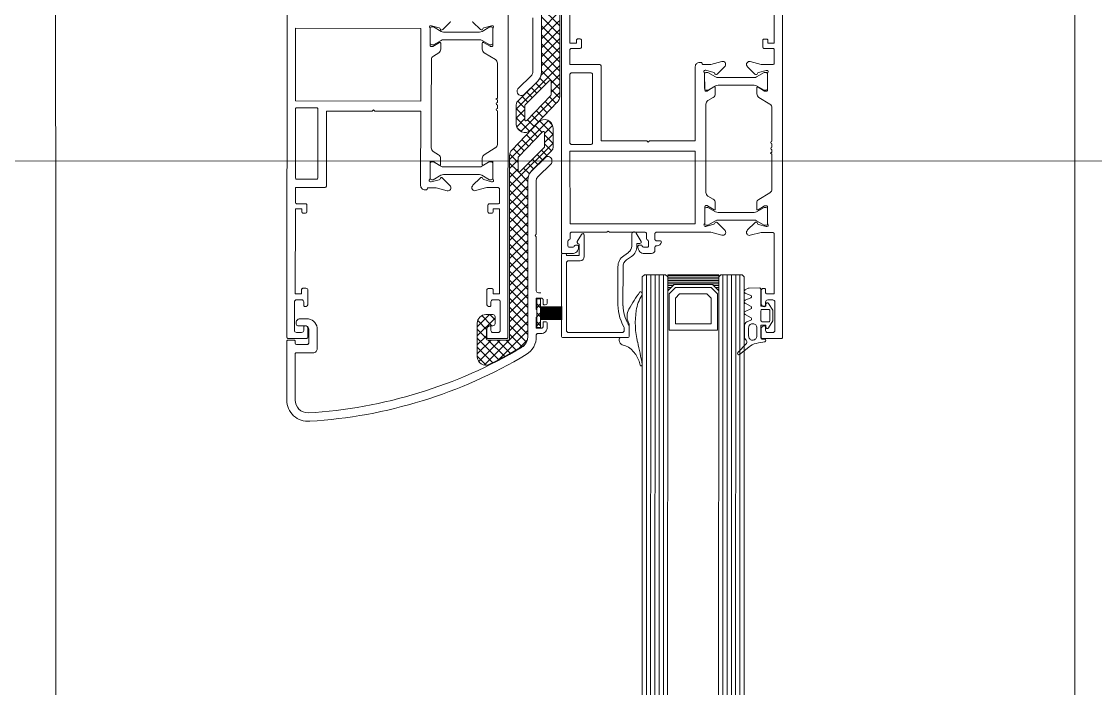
# Model space of a CAD drawing. Header units: centimetres. Extents: x 118932 to 154602, y -32682 to -23521.
# Drawn here: x 129076.65 to 129101.94, y -27868.04 to -27852.34 of the extents above; entities that cross this region are included whole.
import ezdxf

# ---------------------------------------------------------------- set-up
doc = ezdxf.new("R2010")
doc.units = ezdxf.units.CM
doc.header["$LTSCALE"] = 50
doc.header["$MEASUREMENT"] = 0
for name, color, linetype, lineweight, true_color in [('GEN_00_BL_Yazı', 7, 'Continuous', 0, 0x4f5250), ('GEN_02_TF_Pencere', 7, 'Continuous', 9, 0x6093ac), ('GEN_05_ML_Mermer', 7, 'Continuous', 9, 0x9d8692)]:
    doc.layers.add(name, color=color, linetype=linetype, lineweight=lineweight, true_color=true_color)

# ---------------------------------------------------------------- blocks, each defined once
blk = doc.blocks.new('P18__')
at = {"layer": 'GEN_00_BL_Yazı'}
blk.add_line((-2.026, 44.484), (-2.045, -13.839), dxfattribs=at)
at = {"layer": 'GEN_02_TF_Pencere', "extrusion": (0, 0, -1)}
for p, q in [((-7.669, 6.701), (-6.288, 6.7)), ((-6.258, 6.67), (-6.258, 6.53)), ((-6.217, 6.67), (-6.218, 6.23)), ((1.753, 6.693), (-6.187, 6.7)), ((-6.588, 6.5), (-7.669, 6.501)), ((-6.558, 6.081), (-6.558, 6.47)), ((-6.358, 6.47), (-6.358, 6.211)), ((-6.288, 6.5), (-6.328, 6.5)), ((-6.078, 6.35), (-6.078, 6.47)), ((-6.028, 6.52), (-5.358, 6.519)), ((-5.918, 6.27), (-5.918, 6.441)), ((-5.754, 6.38), (-5.754, 6.231)), ((-5.308, 6.469), (-5.308, 6.349)), ((-5.168, 6.349), (-5.168, 6.499)), ((-5.168, 6.499), (-3.168, 6.497)), ((-5.068, 6.349), (-5.168, 6.349)), ((-3.168, 6.347), (-3.238, 6.347)), ((-3.168, 6.497), (-3.168, 6.347)), ((-3.048, 6.257), (-3.048, 6.467)), ((-3.018, 6.497), (-2.668, 6.497)), ((-2.668, 6.497), (-2.668, 5.797)), ((-2.468, 5.996), (-2.468, 6.467)), ((-2.438, 6.497), (-0.818, 6.495)), ((-0.788, 6.465), (-0.788, 5.995)), ((-0.63, 3.545), (-0.628, 6.495)), ((-0.628, 6.495), (1.082, 6.494)), ((-0.628, 6.495), (-0.628, 6.495)), ((1.082, 6.494), (1.08, 3.543)), ((-6.328, 6.181), (-5.993, 6.181)), ((-6.188, 6.2), (-5.988, 6.2)), ((-5.948, 6.3), (-6.028, 6.3)), ((-5.358, 6.299), (-5.438, 6.299)), ((-5.398, 6.199), (-5.088, 6.199)), ((-5.038, 6.249), (-5.038, 6.319)), ((-3.268, 6.318), (-3.268, 6.258)), ((-3.238, 6.227), (-3.078, 6.227)), ((-5.965, 5.981), (-6.458, 5.981)), ((-0.818, 5.965), (-2.438, 5.966)), ((-0.797, 5.974), (-0.797, 5.974)), ((-2.638, 5.767), (-0.868, 5.765)), ((-0.868, 5.765), (-0.869, 4.685)), ((-0.869, 4.625), (-0.87, 3.545)), ((-0.869, 4.685), (-0.839, 4.655)), ((-0.839, 4.655), (-0.869, 4.625)), ((-0.87, 3.545), (-2.62, 3.547)), ((1.08, 3.543), (-0.63, 3.545)), ((-2.72, 3.447), (-2.72, 3.412)), ((-2.705, 3.393), (-2.685, 3.387)), ((-2.67, 3.368), (-2.671, 3.181)), ((-2.533, 3.296), (-2.533, 3.315)), ((-2.482, 3.112), (-2.533, 3.296)), ((-2.46, 3.326), (-2.073, 3.326)), ((-2.443, 3.326), (-2.103, 3.326)), ((-2.043, 3.296), (-2.043, 3.274)), ((-1.734, 3.296), (-0.827, 3.295)), ((-0.827, 3.295), (0.343, 3.294)), ((0.652, 3.272), (0.652, 3.294)), ((0.682, 3.324), (1.069, 3.323)), ((1.073, 3.323), (0.733, 3.323)), ((1.142, 3.293), (1.091, 3.109)), ((1.142, 3.311), (1.142, 3.293)), ((-2.671, 3.181), (-2.741, 2.92)), ((-2.483, 3.25), (-2.483, 3.286)), ((-2.379, 3.07), (-2.483, 3.25)), ((-2.063, 3.25), (-2.167, 3.07)), ((-2.047, 3.259), (-2.141, 3.107)), ((-2.124, 3.076), (-1.981, 3.076)), ((-2.063, 3.286), (-2.063, 3.25)), ((-1.896, 3.124), (-1.82, 3.248)), ((0.429, 3.246), (0.504, 3.122)), ((0.59, 3.074), (0.732, 3.074)), ((0.749, 3.104), (0.656, 3.256)), ((0.693, 3.283), (0.693, 3.247)), ((0.693, 3.247), (0.797, 3.067)), ((1.009, 3.067), (1.113, 3.247)), ((1.113, 3.247), (1.113, 3.283)), ((-2.633, 2.845), (-2.615, 2.857)), ((-2.615, 2.857), (-2.444, 3.03)), ((-2.363, 2.162), (-2.363, 3.01)), ((-2.183, 3.01), (-2.183, 2.162)), ((-2.183, 3.01), (-2.183, 3.01)), ((0.813, 3.007), (0.813, 2.16)), ((0.813, 3.007), (0.813, 3.007)), ((0.993, 2.159), (0.993, 3.007)), ((1.052, 3.027), (1.223, 2.854)), ((1.223, 2.854), (1.241, 2.841)), ((-2.613, 2.315), (-2.631, 2.328)), ((-2.442, 2.142), (-2.613, 2.315)), ((1.225, 2.314), (1.054, 2.141)), ((1.243, 2.327), (1.225, 2.314)), ((-6.848, 2), (-6.636, 2.212)), ((-5.819, 1.024), (-6.844, 2.05)), ((-6.789, 1.847), (-6.424, 2.212)), ((-6.258, 1.676), (-6.76, 2.178)), ((-6.718, 1.706), (-6.212, 2.212)), ((-5.858, 2.212), (-6.648, 2.212)), ((-6.258, 1.888), (-6.582, 2.212)), ((-6.154, 1.995), (-6.37, 2.212)), ((-6.216, 1.995), (-5.999, 2.212)), ((-5.74, 1.794), (-6.158, 2.212)), ((-6.005, 1.994), (-5.797, 2.202)), ((-5.658, 1.924), (-5.946, 2.212)), ((-5.919, 1.868), (-5.682, 2.105)), ((-2.739, 2.252), (-2.669, 1.992)), ((-2.532, 1.876), (-2.481, 2.06)), ((-2.483, 1.922), (-2.379, 2.102)), ((-2.167, 2.102), (-2.063, 1.922)), ((-2.139, 2.066), (-2.046, 1.913)), ((-1.979, 2.096), (-2.122, 2.096)), ((-1.735, 1.788), (-1.894, 2.048)), ((0.506, 2.047), (0.347, 1.787)), ((0.734, 2.095), (0.591, 2.095)), ((0.658, 1.912), (0.751, 2.065)), ((0.797, 2.1), (0.693, 1.92)), ((1.113, 1.919), (1.009, 2.099)), ((1.092, 2.059), (1.143, 1.875)), ((-6.644, 1.567), (-6.258, 1.953)), ((-6.258, 1.484), (-6.258, 1.964)), ((-6.228, 1.995), (-6.028, 1.995)), ((-6.219, 1.962), (-6.219, 1.522)), ((-5.989, 1.992), (-6.189, 1.992)), ((-6.079, 1.722), (-6.079, 1.842)), ((-6.029, 1.892), (-5.949, 1.892)), ((-5.919, 1.904), (-5.919, 1.844)), ((-5.869, 1.794), (-5.708, 1.794)), ((-5.781, 1.794), (-5.658, 1.917)), ((-5.658, 1.844), (-5.658, 2.012)), ((-5.439, 1.891), (-5.359, 1.891)), ((-5.089, 1.991), (-5.399, 1.991)), ((-5.309, 1.841), (-5.309, 1.721)), ((-5.169, 1.691), (-5.169, 1.841)), ((-5.169, 1.841), (-5.069, 1.841)), ((-5.039, 1.871), (-5.039, 1.941)), ((-3.269, 1.931), (-3.269, 1.871)), ((-3.079, 1.961), (-3.239, 1.961)), ((-3.239, 1.841), (-3.169, 1.841)), ((-3.169, 1.841), (-3.169, 1.691)), ((-3.049, 1.721), (-3.049, 1.931)), ((-2.669, 1.992), (-2.669, 1.721)), ((-2.532, 1.858), (-2.532, 1.876)), ((-2.483, 1.886), (-2.483, 1.922)), ((-2.072, 1.846), (-2.459, 1.846)), ((-2.103, 1.846), (-2.443, 1.846)), ((-2.063, 1.922), (-2.063, 1.886)), ((-2.042, 1.898), (-2.042, 1.876)), ((-0.584, 1.778), (-0.606, 1.74)), ((-0.562, 1.74), (-0.584, 1.778)), ((0.653, 1.875), (0.653, 1.897)), ((1.07, 1.845), (0.683, 1.845)), ((0.693, 1.92), (0.693, 1.883)), ((0.733, 1.843), (1.073, 1.843)), ((1.113, 1.883), (1.113, 1.919)), ((1.143, 1.875), (1.143, 1.857)), ((-6.031, 1.024), (-6.723, 1.716)), ((-6.569, 1.43), (-6.258, 1.741)), ((-6.493, 1.294), (-6.258, 1.529)), ((-5.359, 1.671), (-6.029, 1.672)), ((-3.169, 1.691), (-5.169, 1.691)), ((-2.699, 1.691), (-3.019, 1.691)), ((-0.864, 1.74), (-1.65, 1.74)), ((-0.724, 1.74), (-0.804, 1.74)), ((-0.606, 1.74), (-0.664, 1.74)), ((0.262, 1.74), (-0.562, 1.74)), ((-6.415, 1.16), (-6.121, 1.454)), ((-6.307, 1.056), (-5.909, 1.454)), ((-1.92, 1.453), (-6.228, 1.454)), ((-6.189, 1.492), (3.751, 1.488)), ((-6.189, 1.492), (-6.189, 1.492)), ((-6.127, 1.024), (-5.697, 1.454)), ((-5.607, 1.024), (-6.037, 1.454)), ((-5.915, 1.024), (-5.485, 1.454)), ((-5.395, 1.024), (-5.825, 1.454)), ((-5.703, 1.024), (-5.273, 1.454)), ((-5.183, 1.024), (-5.612, 1.454)), ((-5.491, 1.024), (-5.061, 1.454)), ((-4.971, 1.024), (-5.4, 1.454)), ((-5.278, 1.024), (-4.848, 1.454)), ((-4.758, 1.024), (-5.188, 1.454)), ((-5.066, 1.024), (-4.636, 1.453)), ((-4.546, 1.023), (-4.976, 1.454)), ((-4.854, 1.024), (-4.424, 1.453)), ((-4.334, 1.023), (-4.764, 1.453)), ((-4.642, 1.023), (-4.212, 1.453)), ((-4.122, 1.023), (-4.552, 1.453)), ((-4.43, 1.023), (-4.007, 1.446)), ((-3.91, 1.023), (-4.34, 1.453)), ((-4.218, 1.023), (-3.814, 1.427)), ((-3.698, 1.023), (-4.128, 1.453)), ((-4.007, 1.446), (-4, 1.453)), ((-4.006, 1.023), (-3.622, 1.407)), ((-3.897, 1.435), (-3.915, 1.453)), ((-3.486, 1.023), (-3.897, 1.435)), ((-3.814, 1.427), (-3.788, 1.453)), ((-3.794, 1.023), (-3.429, 1.387)), ((-3.661, 1.411), (-3.703, 1.453)), ((-3.273, 1.023), (-3.661, 1.411)), ((-3.622, 1.407), (-3.576, 1.453)), ((-3.581, 1.023), (-3.237, 1.368)), ((-3.425, 1.387), (-3.491, 1.453)), ((-3.429, 1.387), (-3.363, 1.453)), ((-3.061, 1.023), (-3.425, 1.387)), ((-3.369, 1.023), (-3.044, 1.348)), ((-3.189, 1.363), (-3.279, 1.453)), ((-3.237, 1.368), (-3.151, 1.453)), ((-2.849, 1.023), (-3.189, 1.363)), ((-3.157, 1.023), (-2.852, 1.328)), ((-2.953, 1.339), (-3.067, 1.453)), ((-3.044, 1.348), (-2.939, 1.453)), ((-2.637, 1.023), (-2.953, 1.339)), ((-2.945, 1.023), (-2.659, 1.308)), ((-2.716, 1.314), (-2.855, 1.453)), ((-2.852, 1.328), (-2.727, 1.453)), ((-2.733, 1.023), (-2.467, 1.289)), ((-2.416, 1.013), (-2.716, 1.314)), ((-2.659, 1.308), (-2.515, 1.453)), ((-2.48, 1.29), (-2.643, 1.453)), ((-2.521, 1.023), (-2.274, 1.269)), ((-1.62, 0.43), (-2.48, 1.29)), ((-2.467, 1.289), (-2.303, 1.453)), ((-2.244, 1.266), (-2.431, 1.453)), ((-2.274, 1.269), (-2.091, 1.453)), ((-2.231, 1.253), (-2.244, 1.266)), ((-2.018, 1.253), (-2.218, 1.453)), ((-2.079, 1.253), (-1.882, 1.449)), ((-1.09, 0.536), (-2.006, 1.453)), ((-1.92, 1.453), (-1.92, 1.453)), ((-1.907, 1.212), (-1.751, 1.368)), ((-1.129, 0.774), (-1.778, 1.394)), ((-1.251, 1.279), (-1.356, 1.174)), ((-1.022, 1.295), (-1.336, 0.981)), ((-1.234, 1.285), (-1.043, 1.095)), ((-0.713, 1.295), (-1.172, 1.295)), ((-1.031, 1.295), (-0.831, 1.095)), ((-0.81, 1.295), (-1.01, 1.095)), ((-0.819, 1.295), (0.041, 0.435)), ((-0.173, 0.796), (-0.643, 1.266)), ((-0.417, 1.271), (-0.375, 1.271)), ((-6.598, 1.059), (-6.598, 1.059)), ((-6.253, 1.034), (-6.465, 1.245)), ((-6.188, 1.024), (-2.492, 1.023)), ((-6.188, 1.024), (-2.492, 1.023)), ((-2.345, 0.987), (-2.208, 1.123)), ((-1.723, 0.638), (-2.286, 1.201)), ((-2.265, 1.253), (-1.962, 1.253)), ((-2.265, 1.253), (-2.265, 1.253)), ((-2.228, 0.891), (-2.102, 1.017)), ((-1.941, 1.244), (-1.352, 0.681)), ((-1.799, 1.108), (-1.642, 1.264)), ((-1.69, 1.004), (-1.534, 1.161)), ((-1.582, 0.901), (-1.425, 1.057)), ((-1.349, 1.189), (-0.433, 0.272)), ((-1.074, 1.031), (-1.231, 0.875)), ((-0.498, 0.48), (-1.087, 1.043)), ((-1.066, 1.095), (-0.737, 1.095)), ((-0.635, 1.258), (-0.798, 1.095)), ((-0.716, 1.086), (-0.153, 0.523)), ((-0.529, 1.152), (-0.655, 1.026)), ((-0.423, 1.046), (-0.549, 0.92)), ((-0.159, 0.79), (-0.481, 1.115)), ((-0.34, 1.256), (-0.018, 0.931)), ((-6.134, 0.824), (-6.168, 0.824)), ((-6.104, 0.714), (-6.104, 0.794)), ((-5.721, 0.824), (-5.974, 0.824)), ((-5.974, 0.824), (-5.974, 0.694)), ((-5.544, 0.814), (-5.704, 0.814)), ((-5.274, 0.824), (-5.527, 0.824)), ((-5.274, 0.694), (-5.274, 0.824)), ((-5.144, 0.774), (-5.144, 0.714)), ((-3.823, 0.823), (-5.094, 0.824)), ((-3.793, 0.853), (-3.823, 0.823)), ((-3.763, 0.823), (-3.793, 0.853)), ((-2.492, 0.823), (-3.763, 0.823)), ((-2.1, 0.469), (-2.422, 0.793)), ((-2.28, 0.935), (-1.958, 0.61)), ((-2.266, 0.929), (-1.796, 0.459)), ((-2.122, 0.785), (-1.996, 0.911)), ((-2.016, 0.679), (-1.89, 0.805)), ((-1.473, 0.797), (-1.317, 0.953)), ((-1.365, 0.693), (-1.208, 0.85)), ((-1.31, 0.951), (-0.661, 0.331)), ((-0.966, 0.928), (-1.122, 0.771)), ((-0.857, 0.824), (-1.014, 0.668)), ((-0.317, 0.94), (-0.443, 0.814)), ((-0.211, 0.834), (-0.337, 0.707)), ((0.053, 0.902), (1.324, 0.902)), ((-5.874, 0.564), (-5.954, 0.564)), ((-5.944, 0.664), (-5.844, 0.664)), ((-5.824, 0.644), (-5.824, 0.614)), ((-5.424, 0.614), (-5.424, 0.644)), ((-5.404, 0.664), (-5.304, 0.664)), ((-5.294, 0.564), (-5.374, 0.564)), ((-1.91, 0.573), (-1.784, 0.699)), ((-1.804, 0.467), (-1.641, 0.63)), ((-1.373, 0.63), (-1.702, 0.63)), ((-1.629, 0.43), (-1.429, 0.63)), ((-1.408, 0.43), (-1.608, 0.63)), ((-1.417, 0.43), (-1.103, 0.743)), ((-1.206, 0.439), (-1.396, 0.63)), ((-1.188, 0.446), (-1.084, 0.55)), ((-0.749, 0.72), (-0.905, 0.564)), ((-0.64, 0.617), (-0.797, 0.46)), ((-0.532, 0.513), (-0.688, 0.357)), ((-0.094, 0.738), (-0.231, 0.601)), ((0.082, 0.702), (-0.165, 0.456)), ((-0.024, 0.711), (0.277, 0.41)), ((0.294, 0.702), (0.028, 0.436)), ((3.749, 0.701), (0.053, 0.702)), ((3.749, 0.701), (0.053, 0.702)), ((0.198, 0.702), (0.513, 0.386)), ((0.506, 0.702), (0.22, 0.416)), ((0.41, 0.702), (0.75, 0.362)), ((0.718, 0.702), (0.413, 0.397)), ((0.93, 0.702), (0.605, 0.377)), ((0.622, 0.702), (0.986, 0.338)), ((1.142, 0.702), (0.798, 0.357)), ((0.834, 0.702), (1.222, 0.314)), ((1.354, 0.702), (0.99, 0.337)), ((1.046, 0.702), (1.458, 0.29)), ((1.567, 0.701), (1.183, 0.318)), ((-2.022, 0.454), (-2.064, 0.454)), ((-1.726, 0.43), (-1.267, 0.43)), ((-0.361, 0.472), (-0.557, 0.276)), ((-0.52, 0.272), (3.789, 0.271)), ((-0.52, 0.272), (-0.52, 0.272)), ((-0.174, 0.472), (-0.477, 0.472)), ((-0.421, 0.472), (-0.221, 0.272)), ((-0.165, 0.456), (-0.349, 0.272)), ((-0.209, 0.472), (-0.195, 0.459)), ((-0.195, 0.459), (-0.009, 0.272)), ((-0.174, 0.472), (-0.174, 0.472)), ((0.028, 0.436), (-0.136, 0.272)), ((0.041, 0.435), (0.203, 0.272)), ((0.22, 0.416), (0.076, 0.272)), ((0.277, 0.41), (0.416, 0.272)), ((0.413, 0.397), (0.288, 0.272)), ((0.605, 0.377), (0.5, 0.272)), ((0.513, 0.386), (0.628, 0.272)), ((0.798, 0.357), (0.712, 0.272)), ((0.75, 0.362), (0.84, 0.272)), ((0.99, 0.337), (0.924, 0.272)), ((0.986, 0.338), (1.052, 0.272)), ((1.183, 0.318), (1.136, 0.272)), ((1.222, 0.314), (1.264, 0.272)), ((-6.268, -1.131), (-6.23, -1.131)), ((-6.23, -1.131), (-6.23, -1.131)), ((-6.2, -1.156), (-6.2, -1.341)), ((-6.17, -1.366), (-5.909, -1.366)), ((-5.86, -1.355), (-5.841, -1.346)), ((-5.172, -1.672), (-5.185, -1.67)), ((-6.598, -3.964), (-6.42, -4.18)), ((-6.335, -4.124), (-6.546, -3.925)), ((-6.256, -4.283), (-6.257, -4.264)), ((-5.922, -4.078), (-6.176, -4.078)), ((-6.157, -4.176), (-5.971, -4.176)), ((-5.871, -4.264), (-5.871, -4.283)), ((-5.871, -4.264), (-5.871, -4.264)), ((-5.789, -4.229), (-5.828, -4.136)), ((-5.828, -4.136), (-5.828, -4.136)), ((-5.656, -4.092), (-5.735, -4.232)), ((-5.525, -4.229), (-5.581, -4.095)), ((-5.392, -4.092), (-5.47, -4.232)), ((-5.261, -4.228), (-5.316, -4.095)), ((-5.15, -4.095), (-5.205, -4.228)), ((-5.042, -4.149), (-5.074, -4.092)), ((-5.031, -4.439), (-5.032, -4.188)), ((-6.236, -4.554), (-6.236, -4.493)), ((-6.206, -4.467), (-5.906, -4.467)), ((-5.971, -4.371), (-6.156, -4.371)), ((-5.906, -4.467), (-5.906, -4.581)), ((-5.826, -4.652), (-5.826, -4.493)), ((-5.817, -4.474), (-5.817, -4.474)), ((-5.796, -4.466), (-5.566, -4.466)), ((-5.536, -4.493), (-5.536, -4.651)), ((-5.456, -4.581), (-5.456, -4.466)), ((-5.456, -4.466), (-5.061, -4.466)), ((-5.969, -4.645), (-5.806, -4.749)), ((-5.906, -4.581), (-5.946, -4.581)), ((-5.806, -4.749), (-5.556, -4.748)), ((-5.566, -4.678), (-5.796, -4.678)), ((-5.556, -4.748), (-5.393, -4.645)), ((-5.416, -4.581), (-5.456, -4.581))]:
    blk.add_line(p, q, dxfattribs=at)
at = {"layer": 'GEN_02_TF_Pencere'}
for p, q in [((-5.284, 0.814), (-5.964, 0.814)), ((-5.964, 0.814), (-5.964, 0.724)), ((-5.921, 0.724), (-5.83, 0.814)), ((-5.92, 0.814), (-5.831, 0.724)), ((-5.708, 0.814), (-5.618, 0.724)), ((-5.708, 0.724), (-5.618, 0.814)), ((-5.496, 0.814), (-5.406, 0.724)), ((-5.496, 0.724), (-5.406, 0.814)), ((-5.285, 0.814), (-5.283, 0.813)), ((-5.284, 0.724), (-5.284, 0.814)), ((-5.964, 0.724), (-5.284, 0.724)), ((-5.964, 0.724), (-5.964, 0.724)), ((-5.774, 0.724), (-5.774, 0.214)), ((-5.754, 0.724), (-5.754, 0.214)), ((-5.734, 0.724), (-5.734, 0.214)), ((-5.714, 0.724), (-5.714, 0.214)), ((-5.694, 0.724), (-5.694, 0.214)), ((-5.674, 0.724), (-5.674, 0.214)), ((-5.654, 0.724), (-5.654, 0.214)), ((-5.634, 0.724), (-5.634, 0.214)), ((-5.614, 0.724), (-5.614, 0.214)), ((-5.594, 0.724), (-5.594, 0.214)), ((-5.574, 0.724), (-5.574, 0.214)), ((-5.554, 0.724), (-5.554, 0.214)), ((-5.534, 0.724), (-5.534, 0.214)), ((-5.514, 0.724), (-5.514, 0.214)), ((-5.494, 0.724), (-5.494, 0.214)), ((-5.474, 0.724), (-5.474, 0.214)), ((-6.2, -1.336), (-6.2, 0.204)), ((-6.17, 0.234), (-4.25, 0.233)), ((-6.17, 0.234), (-6.17, 0.234)), ((-6.08, 0.064), (-6.08, -1.196)), ((-4.44, 0.114), (-6.03, 0.114)), ((-4.39, -0.206), (-4.39, 0.064)), ((-4.25, 0.113), (-4.27, 0.113)), ((-4.27, 0.113), (-4.27, -0.186)), ((-4.22, 0.203), (-4.22, 0.143)), ((-4.22, -0.021), (-4.22, 0.199)), ((-4.19, 0.229), (3.75, 0.231)), ((-4.19, 0.229), (-4.19, 0.229)), ((-4.07, 0.049), (-4.07, -0.041)), ((-3.93, 0.079), (-4.04, 0.079)), ((-3.75, 0.029), (-3.871, 0.029)), ((-1.81, 0.03), (-3.52, 0.029)), ((-3.52, 0.029), (-3.519, -2.921)), ((-1.809, -2.921), (-1.81, 0.03)), ((-1.81, 0.03), (-1.81, 0.03)), ((0, 0.03), (-1.62, 0.03)), ((0.03, -0.47), (0.03, 0)), ((0.58, 0.03), (0.23, 0.03)), ((0.23, 0.03), (0.23, -0.67)), ((0.61, -0.21), (0.61, 0)), ((2.73, 0.031), (0.73, 0.03)), ((0.73, 0.03), (0.73, -0.12)), ((-4.27, -0.186), (-4, -0.187)), ((-4.05, -0.171), (-4.07, -0.171)), ((-4.02, -0.1), (-4.02, -0.141)), ((-4, -0.187), (-3.98, -0.152)), ((-3.939, -0.141), (-3.768, -0.239)), ((-3.72, -0.841), (-3.72, -0.001)), ((-1.65, 0), (-1.65, -0.471)), ((0.8, -0.24), (0.64, -0.24)), ((0.73, -0.12), (0.8, -0.12)), ((0.83, -0.15), (0.83, -0.21)), ((-3.786, -0.307), (-4.29, -0.306)), ((-1.641, -0.492), (-1.641, -0.492)), ((-1.62, -0.501), (0, -0.5)), ((0.2, -0.7), (-1.57, -0.701)), ((-1.57, -0.701), (-1.57, -1.781)), ((-3.69, -0.871), (-3.72, -0.841)), ((-3.72, -0.901), (-3.69, -0.871)), ((-3.72, -1.741), (-3.72, -0.901)), ((-6.03, -1.246), (-5.979, -1.246)), ((-4.535, -1.218), (-5.448, -1.217)), ((-5.35, -1.097), (-4.535, -1.098)), ((-4.273, -1.234), (-4.192, -1.35)), ((-5.981, -1.366), (-6.17, -1.366)), ((-4.29, -1.419), (-4.371, -1.303)), ((-4.044, -1.427), (-3.765, -1.427)), ((-4.72, -1.772), (-106.15, -1.74)), ((-4.77, -1.672), (-106.1, -1.64)), ((-4.77, -1.672), (-4.72, -1.722)), ((-4.72, -1.722), (-4.721, -2.222)), ((-4.22, -1.891), (-4.22, -1.721)), ((-4.07, -1.571), (-4.05, -1.571)), ((-4.07, -1.701), (-4.07, -1.791)), ((-3.98, -1.547), (-4.044, -1.547)), ((-4.02, -1.601), (-4.02, -1.642)), ((-3.98, -1.617), (-3.98, -1.547)), ((-3.738, -1.528), (-3.935, -1.643)), ((-4.72, -1.872), (-106.15, -1.84)), ((-4.72, -1.972), (-106.15, -1.94)), ((-4.069, -1.971), (-4.139, -1.971)), ((-4.04, -1.821), (-3.93, -1.821)), ((-4.039, -2.022), (-4.039, -2.001)), ((-3.919, -2.001), (-3.919, -2.091)), ((-3.749, -1.971), (-3.889, -1.971)), ((-3.87, -1.771), (-3.75, -1.771)), ((-3.719, -3.287), (-3.719, -2.001)), ((-1.57, -1.781), (-1.6, -1.811)), ((-1.6, -1.811), (-1.57, -1.841)), ((-1.57, -1.841), (-1.569, -2.921)), ((-4.721, -2.072), (-106.151, -2.04)), ((-4.721, -2.172), (-106.151, -2.14)), ((-5.096, -2.272), (-106.151, -2.24)), ((-4.721, -2.272), (-5.096, -2.272)), ((-5.096, -2.272), (-4.946, -2.422)), ((-5.096, -2.272), (-5.096, -2.273)), ((-5.056, -2.272), (-5.056, -2.312)), ((-5.016, -2.272), (-5.016, -2.352)), ((-4.976, -2.272), (-4.976, -2.392)), ((-4.936, -2.272), (-4.936, -3.472)), ((-4.896, -2.272), (-4.896, -3.472)), ((-4.856, -2.272), (-4.856, -3.472)), ((-4.816, -2.272), (-4.816, -3.472)), ((-4.776, -2.272), (-4.776, -3.472)), ((-4.721, -2.222), (-4.771, -2.272)), ((-4.736, -2.272), (-4.736, -3.472)), ((-4.721, -3.472), (-4.721, -2.272)), ((-4.721, -2.272), (-4.721, -2.272)), ((-6.021, -3.442), (-6.021, -2.302)), ((-6.021, -2.302), (-5.171, -2.302)), ((-5.871, -3.292), (-5.871, -2.452)), ((-5.871, -2.452), (-5.271, -2.452)), ((-5.271, -2.452), (-5.171, -2.552)), ((-5.171, -2.302), (-5.021, -2.452)), ((-5.021, -2.452), (-5.021, -3.292)), ((-4.946, -2.422), (-4.946, -3.322)), ((-5.171, -2.552), (-5.171, -3.192)), ((-3.519, -2.921), (-1.809, -2.921)), ((-1.569, -2.921), (0.18, -2.92)), ((0.28, -3.02), (0.28, -3.055)), ((-5.171, -3.192), (-5.271, -3.292)), ((-3.789, -3.548), (-3.719, -3.287)), ((-3.582, -3.153), (-3.582, -3.171)), ((-3.582, -3.171), (-3.531, -3.356)), ((-3.553, -3.217), (-3.553, -3.181)), ((-3.449, -3.397), (-3.553, -3.217)), ((-3.513, -3.141), (-3.173, -3.141)), ((-3.122, -3.141), (-3.509, -3.141)), ((-3.133, -3.217), (-3.237, -3.397)), ((-3.189, -3.361), (-3.096, -3.208)), ((-3.133, -3.181), (-3.133, -3.217)), ((-3.092, -3.193), (-3.092, -3.171)), ((-2.868, -3.219), (-2.944, -3.343)), ((-1.612, -3.171), (-2.783, -3.171)), ((-0.705, -3.171), (-1.612, -3.171)), ((-0.544, -3.343), (-0.62, -3.218)), ((-0.397, -3.171), (-0.397, -3.192)), ((-0.392, -3.208), (-0.299, -3.36)), ((-0.377, -3.18), (-0.377, -3.216)), ((-0.377, -3.216), (-0.273, -3.396)), ((0.02, -3.14), (-0.367, -3.141)), ((0.003, -3.14), (-0.337, -3.14)), ((-0.061, -3.397), (0.043, -3.217)), ((0.042, -3.355), (0.093, -3.17)), ((0.043, -3.217), (0.043, -3.18)), ((0.093, -3.17), (0.093, -3.152)), ((0.231, -3.099), (0.231, -3.286)), ((0.231, -3.286), (0.301, -3.547)), ((0.266, -3.074), (0.246, -3.08)), ((-5.096, -3.472), (-106.151, -3.44)), ((-4.721, -3.572), (-106.151, -3.54)), ((-5.171, -3.442), (-6.021, -3.442)), ((-5.271, -3.292), (-5.871, -3.292)), ((-5.021, -3.292), (-5.171, -3.442)), ((-4.946, -3.322), (-5.096, -3.472)), ((-5.096, -3.471), (-5.096, -3.472)), ((-5.096, -3.472), (-4.721, -3.472)), ((-5.056, -3.432), (-5.056, -3.472)), ((-5.016, -3.392), (-5.016, -3.472)), ((-4.976, -3.352), (-4.976, -3.472)), ((-4.771, -3.472), (-4.721, -3.522)), ((-4.721, -3.522), (-4.721, -4.022)), ((-3.492, -3.437), (-3.663, -3.61)), ((-3.433, -4.305), (-3.433, -3.457)), ((-3.253, -3.457), (-3.253, -4.305)), ((-3.253, -3.457), (-3.253, -3.457)), ((-3.029, -3.391), (-3.172, -3.391)), ((-0.316, -3.391), (-0.459, -3.391)), ((-0.257, -3.456), (-0.257, -4.304)), ((-0.257, -3.456), (-0.257, -3.456)), ((-0.077, -4.304), (-0.077, -3.457)), ((0.175, -3.609), (0.004, -3.437)), ((-4.721, -3.672), (-106.151, -3.64)), ((-4.721, -3.772), (-106.151, -3.74)), ((-3.663, -3.61), (-3.681, -3.623)), ((0.193, -3.622), (0.175, -3.609)), ((-4.721, -3.872), (-106.151, -3.84)), ((-4.721, -3.972), (-106.151, -3.94)), ((-4.771, -4.072), (-106.101, -4.04)), ((-4.721, -4.022), (-4.771, -4.072)), ((-3.721, -4.474), (-3.791, -4.213)), ((-3.683, -4.138), (-3.665, -4.15)), ((-3.665, -4.15), (-3.494, -4.323)), ((0.002, -4.324), (0.173, -4.152)), ((0.173, -4.152), (0.191, -4.139)), ((0.298, -4.215), (0.229, -4.475)), ((-6.222, -4.944), (-6.221, -4.504)), ((-6.191, -4.474), (-5.991, -4.474)), ((-5.401, -4.475), (-5.091, -4.475)), ((-5.041, -4.525), (-5.041, -4.545)), ((-3.721, -4.745), (-3.721, -4.474)), ((-3.533, -4.405), (-3.584, -4.589)), ((-3.553, -4.545), (-3.449, -4.365)), ((-3.553, -4.581), (-3.553, -4.545)), ((-3.237, -4.365), (-3.133, -4.545)), ((-3.098, -4.552), (-3.191, -4.4)), ((-3.174, -4.37), (-3.032, -4.37)), ((-3.133, -4.545), (-3.133, -4.581)), ((-2.946, -4.418), (-2.788, -4.678)), ((-0.705, -4.678), (-0.546, -4.418)), ((-0.461, -4.37), (-0.319, -4.37)), ((-0.301, -4.401), (-0.395, -4.553)), ((-0.273, -4.364), (-0.377, -4.544)), ((-0.377, -4.544), (-0.377, -4.58)), ((0.043, -4.544), (-0.061, -4.364)), ((0.091, -4.591), (0.04, -4.406)), ((0.043, -4.58), (0.043, -4.544)), ((0.229, -4.475), (0.229, -4.746)), ((0.609, -4.747), (0.609, -4.537)), ((0.639, -4.507), (0.799, -4.507)), ((0.829, -4.537), (0.829, -4.597)), ((-6.081, -4.624), (-6.081, -4.744)), ((-6.032, -4.794), (-5.362, -4.795)), ((-5.951, -4.574), (-6.031, -4.574)), ((-5.361, -4.575), (-5.441, -4.575)), ((-5.311, -4.745), (-5.311, -4.625)), ((-5.171, -4.605), (-5.171, -4.775)), ((-5.171, -4.775), (-3.751, -4.775)), ((-5.071, -4.575), (-5.141, -4.575)), ((-3.584, -4.589), (-3.584, -4.608)), ((-3.173, -4.621), (-3.513, -4.621)), ((-3.511, -4.619), (-3.124, -4.62)), ((-3.094, -4.59), (-3.094, -4.568)), ((-2.702, -4.725), (-1.878, -4.726)), ((-1.878, -4.726), (-1.856, -4.688)), ((-1.856, -4.688), (-1.835, -4.726)), ((-1.835, -4.726), (-1.776, -4.726)), ((-1.716, -4.726), (-1.636, -4.726)), ((-1.576, -4.726), (-0.791, -4.726)), ((-0.399, -4.569), (-0.399, -4.59)), ((-0.369, -4.62), (0.018, -4.621)), ((-0.337, -4.62), (0.003, -4.62)), ((0.091, -4.609), (0.091, -4.591)), ((0.259, -4.776), (0.579, -4.777)), ((0.799, -4.627), (0.729, -4.627)), ((0.729, -4.627), (0.729, -4.777)), ((0.729, -4.777), (2.729, -4.777)), ((3.748, -4.978), (-6.192, -4.974))]:
    blk.add_line(p, q, dxfattribs=at)
at = {"layer": 'GEN_02_TF_Pencere', "extrusion": (0, 0, -1)}
for centre, radius, start, end in [((7.669, 6.201), 0.5, 354.4969, 90.0181), ((6.288, 6.67), 0.03, 90.0181, 180.0182), ((6.187, 6.67), 0.03, 0.0512, 45.0511), ((6.187, 6.67), 0.03, 45.0511, 90.051), ((7.669, 6.201), 0.3, 359.1969, 90.0181), ((6.588, 6.47), 0.03, 90.0181, 180.0182), ((6.328, 6.47), 0.03, 0.0181, 90.0182), ((6.288, 6.53), 0.03, 180.0181, 270.0182), ((6.028, 6.47), 0.05, 0.051, 90.0511), ((6.028, 6.35), 0.05, 270.051, 0.0511), ((5.888, 6.441), 0.03, 0.018, 61.3088), ((5.854, 6.38), 0.1, 61.2832, 180.0438), ((5.358, 6.469), 0.05, 90.051, 180.0511), ((5.358, 6.349), 0.05, 180.051, 270.0511), ((5.068, 6.319), 0.03, 90.0509, 180.051), ((3.238, 6.317), 0.03, 0.0509, 90.051), ((3.018, 6.467), 0.03, 0.0509, 90.051), ((2.438, 6.467), 0.03, 0.0509, 90.051), ((0.818, 6.465), 0.03, 90.051, 180.0511), ((-3.161, 6.852), 11.35, 329.3078, 356.4678), ((-3.161, 6.852), 11.15, 329.3152, 356.6296), ((6.458, 6.081), 0.1, 270.0181, 0.0182), ((6.328, 6.211), 0.03, 270.0181, 0.0182), ((6.188, 6.23), 0.03, 270.051, 0.0511), ((6.009, 6.27), 0.0907, 180.1763, 260.0591), ((5.988, 6.27), 0.07, 180.0509, 270.051), ((6.009, 6.231), 0.254, 180.1763, 260.0591), ((5.948, 6.27), 0.03, 90.051, 180.0511), ((5.438, 6.269), 0.03, 0.051, 90.0511), ((5.398, 6.269), 0.07, 270.051, 0.0511), ((5.088, 6.249), 0.05, 180.051, 270.0511), ((3.238, 6.257), 0.03, 270.051, 0.0511), ((3.078, 6.257), 0.03, 180.051, 270.0511), ((2.438, 5.996), 0.03, 270.051, 0.0511), ((0.818, 5.995), 0.03, 225.0508, 270.0507), ((0.818, 5.995), 0.03, 180.0509, 225.0509), ((2.638, 5.797), 0.03, 270.0512, 0.0511), ((2.62, 3.447), 0.1, 0.0474, 90.0598), ((2.7, 3.412), 0.02, 285.0556, 0.0264), ((2.69, 3.368), 0.02, 104.9997, 180.0711), ((2.503, 3.315), 0.03, 0.0511, 135.8387), ((2.443, 3.286), 0.04, 0.0181, 90.0182), ((2.46, 3.356), 0.03, 270.0511, 315.8388), ((2.103, 3.286), 0.04, 90.0181, 180.018), ((2.073, 3.296), 0.03, 90.0509, 180.051), ((1.734, 3.196), 0.1, 31.4509, 90.051), ((-0.343, 3.194), 0.1, 90.0509, 148.651), ((-0.682, 3.294), 0.03, 0.0509, 90.051), ((-0.733, 3.283), 0.04, 0.0182, 90.0181), ((-1.069, 3.353), 0.03, 224.2632, 270.051), ((-1.073, 3.283), 0.04, 90.0181, 180.0182), ((-1.112, 3.311), 0.03, 44.2633, 180.0509), ((2.453, 3.12), 0.03, 282.32, 345.6612), ((2.467, 3.056), 0.0347, 101.8491, 228.7047), ((2.483, 3.01), 0.12, 150.0182, 180.0181), ((2.063, 3.01), 0.12, 0.0182, 30.0181), ((2.124, 3.096), 0.02, 270.051, 31.451), ((2.073, 3.274), 0.03, 180.0513, 211.4512), ((1.981, 3.176), 0.1, 211.4509, 270.051), ((-0.59, 3.174), 0.1, 270.051, 328.6511), ((-0.682, 3.272), 0.03, 328.6507, 0.0507), ((-0.732, 3.094), 0.02, 148.6511, 270.0511), ((-0.693, 3.007), 0.12, 150.0182, 180.0181), ((-1.113, 3.007), 0.12, 0.0181, 30.018), ((-1.075, 3.053), 0.0347, 311.3973, 78.253), ((-1.062, 3.117), 0.03, 194.4408, 257.782), ((2.673, 2.902), 0.07, 235.051, 15.0321), ((2.671, 2.271), 0.07, 345.0144, 125.0439), ((6.648, 2.012), 0.2, 333.8324, 90.0181), ((5.858, 2.012), 0.2, 90.0181, 180.0182), ((2.451, 2.053), 0.03, 14.4258, 77.7456), ((2.465, 2.116), 0.0347, 131.3784, 258.2088), ((2.483, 2.162), 0.12, 180.0181, 210.018), ((2.063, 2.162), 0.12, 330.018, 0.0181), ((2.122, 2.076), 0.02, 328.6182, 90.0182), ((1.979, 1.996), 0.1, 90.0184, 148.6116), ((-0.585, 2.007), 0.0886, 27.2082, 94.2343), ((-0.734, 2.075), 0.02, 90.0032, 211.4356), ((-0.693, 2.16), 0.12, 180.0181, 210.0182), ((-1.113, 2.159), 0.12, 330.0182, 0.0181), ((-1.077, 2.115), 0.0347, 281.8251, 48.6537), ((-1.063, 2.052), 0.03, 102.3359, 165.6126), ((-3.161, 6.832), 11.129, 329.316, 333.8324), ((6.227, 1.964), 0.0312, 359.6444, 87.7448), ((6.189, 1.962), 0.03, 0.0181, 90.0182), ((6.029, 1.842), 0.05, 0.0181, 90.0182), ((6.023, 1.892), 0.104, 86.8924, 173.2242), ((5.989, 1.922), 0.07, 90.0181, 180.0182), ((5.949, 1.922), 0.03, 180.0181, 270.0182), ((5.869, 1.844), 0.05, 270.0181, 0.0182), ((5.708, 1.844), 0.05, 180.0181, 270.0182), ((5.399, 1.921), 0.07, 0.0181, 90.0182), ((5.439, 1.921), 0.03, 270.0181, 0.0182), ((5.359, 1.841), 0.05, 90.0181, 180.0182), ((5.089, 1.941), 0.05, 90.0181, 180.0182), ((5.069, 1.871), 0.03, 180.0181, 270.0182), ((3.239, 1.931), 0.03, 0.0181, 90.0182), ((3.239, 1.871), 0.03, 270.0181, 0.0182), ((3.079, 1.931), 0.03, 90.0181, 180.0182), ((2.502, 1.858), 0.03, 224.2323, 0.0144), ((2.443, 1.886), 0.04, 270.0181, 0.0182), ((2.459, 1.816), 0.03, 44.2304, 90.0182), ((2.103, 1.886), 0.04, 180.0182, 270.0181), ((2.072, 1.876), 0.03, 180.0181, 270.0182), ((2.072, 1.898), 0.03, 148.6482, 180.0111), ((1.65, 1.84), 0.1, 270.0181, 328.6182), ((-0.262, 1.84), 0.1, 211.4181, 270.0181), ((-0.683, 1.897), 0.03, 0.0182, 31.4182), ((-0.683, 1.875), 0.0299, 269.8532, 0.1831), ((-0.733, 1.883), 0.04, 270.0182, 0.0181), ((-1.07, 1.815), 0.03, 90.0266, 135.7848), ((-1.073, 1.883), 0.04, 180.0181, 270.0182), ((-1.113, 1.857), 0.03, 180.0181, 315.8059), ((6.189, 1.522), 0.03, 270.0181, 0.0182), ((6.029, 1.722), 0.05, 270.0181, 0.0182), ((5.359, 1.721), 0.05, 180.0181, 270.0182), ((3.019, 1.721), 0.03, 270.0181, 0.0182), ((2.699, 1.721), 0.03, 180.0181, 270.0182), ((0.834, 1.74), 0.03, 0.0181, 180.0181), ((0.694, 1.74), 0.03, 0.0181, 180.0181), ((6.228, 1.484), 0.03, 270.0181, 0.0182), ((1.92, 1.253), 0.2, 90.0174, 135.0202), ((1.172, 1.095), 0.2, 313.6824, 90.0182), ((0.714, 1.195), 0.1, 90.0181, 135.0171), ((0.408, 1.176), 0.0953, 320.0643, 84.3423), ((0.375, 1.221), 0.05, 90.0182, 135.0182), ((6.179, 1.315), 0.491, 268.7197, 328.5725), ((6.179, 1.315), 0.291, 271.7049, 328.3515), ((6.18, 1.295), 0.271, 271.766, 328.3165), ((2.492, 0.723), 0.3, 90.0182, 135.0181), ((2.492, 0.703), 0.32, 90.0181, 135.0181), ((2.265, 1.223), 0.03, 315.0171, 90.0181), ((1.962, 1.223), 0.03, 90.0181, 133.5032), ((1.066, 1.065), 0.03, 313.5031, 90.0181), ((0.737, 1.065), 0.03, 90.0181, 135.0171), ((6.134, 0.794), 0.03, 90.0181, 180.0182), ((5.704, 0.834), 0.02, 270.0182, 330.0181), ((5.544, 0.834), 0.02, 210.0181, 270.0181), ((5.094, 0.774), 0.05, 0.0181, 90.0182), ((2.492, 0.723), 0.1, 90.0181, 135.0181), ((1.267, 0.63), 0.2, 133.6824, 270.0182), ((-0.053, 1.022), 0.32, 270.0181, 315.0181), ((-0.053, 1.002), 0.3, 270.0182, 315.0181), ((-0.053, 1.002), 0.1, 270.0181, 315.0181), ((5.954, 0.714), 0.15, 270.0181, 0.0182), ((5.944, 0.694), 0.03, 270.0181, 0.0182), ((5.874, 0.614), 0.05, 180.0181, 270.0182), ((5.844, 0.644), 0.02, 90.0181, 180.0182), ((5.404, 0.644), 0.02, 0.0181, 90.0182), ((5.374, 0.614), 0.05, 270.0181, 0.0182), ((5.304, 0.694), 0.03, 180.0181, 270.0182), ((2.031, 0.549), 0.0953, 140.0643, 264.3423), ((1.702, 0.66), 0.03, 270.0181, 315.0171), ((1.373, 0.66), 0.03, 133.5031, 270.0181), ((0.174, 0.502), 0.03, 135.0171, 270.0181), ((2.064, 0.504), 0.05, 270.0182, 315.0182), ((1.726, 0.53), 0.1, 270.0181, 315.0171), ((0.52, 0.472), 0.2, 270.0174, 315.0202), ((0.477, 0.502), 0.03, 270.0181, 313.5032)]:
    blk.add_arc(centre, radius, start, end, dxfattribs=at)
at = {"layer": 'GEN_02_TF_Pencere'}
for centre, radius, start, end in [((-6.17, 0.204), 0.03, 89.9819, 179.9818), ((-6.03, 0.064), 0.05, 89.982, 179.9819), ((-4.44, 0.064), 0.05, 359.9819, 89.9818), ((-4.25, 0.203), 0.03, 359.983, 89.9819), ((-4.25, 0.143), 0.03, 269.9845, 359.9819), ((-4.19, 0.199), 0.03, 90.0147, 180.0148), ((-4.04, 0.049), 0.03, 90.0147, 180.0148), ((-3.93, 0.049), 0.03, 9.6089, 90.0148), ((-3.871, 0.059), 0.03, 189.6063, 270.0158), ((-3.75, -0.001), 0.03, 0.0148, 90.0149), ((-1.62, 0), 0.03, 90.0148, 180.0149), ((0, 0), 0.03, 0.0147, 90.0148), ((0.58, 0), 0.03, 0.0147, 90.0148), ((-4.29, -0.206), 0.1, 179.9819, 269.9818), ((-4.07, -0.021), 0.15, 180.0147, 270.0148), ((-4.04, -0.041), 0.0295, 179.2024, 261.2347), ((-4.05, -0.141), 0.03, 270.0148, 0.0149), ((-4.05, -0.1), 0.03, 0.0033, 80.4206), ((-3.954, -0.167), 0.03, 59.9819, 149.9818), ((-3.786, -0.271), 0.0361, 269.9819, 59.9819), ((0.64, -0.21), 0.03, 180.0148, 270.0149), ((0.8, -0.15), 0.03, 0.0147, 90.0148), ((0.8, -0.21), 0.03, 270.0148, 0.0149), ((-1.62, -0.471), 0.03, 180.0147, 225.0146), ((-1.62, -0.471), 0.03, 225.0146, 270.0145), ((0, -0.47), 0.03, 270.0148, 0.0149), ((0.2, -0.67), 0.03, 270.015, 0.0149), ((-6.03, -1.196), 0.05, 179.982, 269.9819), ((-5.979, -1.176), 0.07, 269.984, 299.0591), ((-5.4, -2.216), 1.12, 87.4074, 119.0565), ((-5.4, -2.217), 1, 92.7169, 118.9312), ((-4.535, -1.418), 0.32, 34.9952, 89.9685), ((-4.535, -1.418), 0.2, 34.9952, 89.9685), ((-6.17, -1.336), 0.03, 179.9819, 269.9818), ((-5.981, -1.166), 0.2, 269.9842, 298.9346), ((-4.044, -1.246), 0.3, 214.9952, 269.9685), ((-4.044, -1.246), 0.18, 214.9952, 269.9685), ((-3.765, -1.481), 0.0546, 299.9819, 89.9819), ((-4.07, -1.721), 0.15, 90.0147, 180.0148), ((-4.04, -1.701), 0.03, 99.6088, 180.0147), ((-4.05, -1.601), 0.03, 0.0147, 90.0148), ((-4.049, -1.643), 0.0291, 278.122, 1.5117), ((-3.95, -1.617), 0.03, 179.9828, 299.9819), ((-3.75, -1.741), 0.03, 270.0147, 0.0148), ((-4.14, -1.891), 0.08, 180.0147, 270.0148), ((-4.04, -1.791), 0.03, 180.0148, 270.0149), ((-4.069, -2.001), 0.03, 0.0148, 90.0149), ((-3.939, -2.022), 0.1, 180.0147, 261.8016), ((-3.93, -1.791), 0.03, 270.0148, 350.4206), ((-3.889, -2.001), 0.03, 90.0148, 180.0149), ((-3.871, -1.801), 0.0298, 89.6916, 170.7455), ((-3.749, -2.001), 0.03, 0.0147, 90.0148), ((-3.949, -2.091), 0.0297, 261.212, 0.5892), ((0.18, -3.02), 0.1, 0.0111, 90.0235), ((-3.552, -3.153), 0.03, 44.2271, 180.0147), ((-3.513, -3.181), 0.04, 89.9818, 179.9819), ((-3.509, -3.111), 0.03, 224.227, 270.0147), ((-3.173, -3.181), 0.04, 359.9819, 89.9818), ((-3.122, -3.171), 0.03, 0.0147, 90.0148), ((-3.122, -3.193), 0.03, 328.6144, 0.0144), ((-2.783, -3.271), 0.1, 90.0147, 148.6148), ((-0.705, -3.271), 0.1, 31.4147, 90.0148), ((-0.367, -3.171), 0.03, 90.0147, 180.0148), ((-0.367, -3.192), 0.03, 180.015, 211.415), ((-0.337, -3.18), 0.04, 89.9819, 179.9817), ((0.003, -3.18), 0.04, 359.9818, 89.9819), ((0.02, -3.11), 0.03, 270.0148, 315.8026), ((0.063, -3.152), 0.03, 0.0148, 135.8024), ((0.251, -3.099), 0.02, 104.9634, 180.0349), ((0.26, -3.055), 0.02, 285.0194, 359.9901), ((-3.502, -3.348), 0.03, 194.4045, 257.7457), ((-3.515, -3.411), 0.0347, 311.3611, 78.2167), ((-3.553, -3.457), 0.12, 359.9819, 29.9818), ((-3.133, -3.457), 0.12, 149.982, 179.9819), ((-3.172, -3.371), 0.02, 148.6149, 270.0149), ((-3.029, -3.291), 0.1, 270.0147, 328.6148), ((-0.459, -3.291), 0.1, 211.4147, 270.0148), ((-0.316, -3.371), 0.02, 270.0147, 31.4147), ((-0.377, -3.456), 0.12, 359.982, 29.9819), ((0.043, -3.457), 0.12, 149.982, 179.9819), ((0.027, -3.41), 0.0347, 101.8128, 228.6684), ((0.013, -3.347), 0.03, 282.2838, 345.625), ((-3.721, -3.566), 0.07, 165.0336, 305.0148), ((0.233, -3.565), 0.07, 235.0147, 14.9959), ((-3.723, -4.195), 0.07, 54.981, 194.9607), ((0.231, -4.196), 0.07, 344.9782, 125.0076), ((-6.191, -4.504), 0.03, 89.9818, 179.9819), ((-5.991, -4.544), 0.07, 359.9818, 89.9819), ((-5.951, -4.544), 0.03, 269.9818, 359.9819), ((-5.401, -4.545), 0.07, 89.9818, 179.9819), ((-5.441, -4.545), 0.03, 179.9818, 269.9819), ((-5.091, -4.525), 0.05, 359.9818, 89.9819), ((-5.071, -4.545), 0.03, 269.9818, 359.9819), ((-3.504, -4.413), 0.03, 102.2997, 165.5764), ((-3.517, -4.349), 0.0347, 281.7888, 48.6174), ((-3.553, -4.305), 0.12, 329.982, 359.9819), ((-3.133, -4.305), 0.12, 179.9819, 209.982), ((-3.174, -4.39), 0.02, 89.967, 211.3994), ((-3.025, -4.458), 0.0886, 27.172, 94.1981), ((-0.461, -4.47), 0.1, 89.9821, 148.5753), ((-0.319, -4.39), 0.02, 328.5819, 89.9819), ((-0.377, -4.304), 0.12, 329.9818, 359.9819), ((0.043, -4.304), 0.12, 179.9819, 209.9818), ((0.025, -4.351), 0.0347, 131.3421, 258.1726), ((0.011, -4.414), 0.03, 14.3896, 77.7093), ((0.639, -4.537), 0.03, 89.9818, 179.9819), ((0.799, -4.537), 0.03, 359.9818, 89.9819), ((-6.031, -4.624), 0.05, 89.9818, 179.9819), ((-6.031, -4.744), 0.05, 179.9818, 269.9819), ((-5.361, -4.745), 0.05, 269.9818, 359.9819), ((-5.361, -4.625), 0.05, 359.9818, 89.9819), ((-5.141, -4.605), 0.03, 89.9818, 179.9819), ((-3.751, -4.745), 0.03, 269.9818, 359.9819), ((-3.554, -4.608), 0.03, 179.9819, 315.7697), ((-3.513, -4.581), 0.04, 179.9818, 269.9819), ((-3.511, -4.649), 0.03, 89.9903, 135.7486), ((-3.173, -4.581), 0.04, 269.9819, 359.9818), ((-3.124, -4.59), 0.0299, 269.8169, 0.1468), ((-3.124, -4.568), 0.03, 359.982, 31.3819), ((-2.702, -4.625), 0.1, 211.3818, 269.9819), ((-1.746, -4.726), 0.03, 359.9819, 179.9819), ((-1.606, -4.726), 0.03, 359.9819, 179.9819), ((-0.791, -4.626), 0.1, 269.9819, 328.5819), ((-0.369, -4.569), 0.03, 148.612, 179.9748), ((-0.369, -4.59), 0.03, 179.9818, 269.9819), ((-0.337, -4.58), 0.04, 179.9819, 269.9818), ((0.003, -4.58), 0.04, 269.9818, 359.9819), ((0.018, -4.651), 0.03, 44.1942, 89.9819), ((0.061, -4.609), 0.03, 224.1961, 359.9782), ((0.259, -4.746), 0.03, 179.9818, 269.9819), ((0.579, -4.747), 0.03, 269.9818, 359.9819), ((0.799, -4.597), 0.03, 269.9818, 359.9819), ((-6.192, -4.944), 0.03, 179.9818, 269.9819)]:
    blk.add_arc(centre, radius, start, end, dxfattribs=at)
for centre, major_axis, start_param, end_param in [((-6.995, -1.098), (-0.64, 0), 1.805526, 2.955356), ((-6.268, -1.215), (-0.1, 0), -1.570625, -0.201549), ((-6.23, -1.156), (-0.03, 0), 3.141594, 4.712388), ((-5.856, -2.807), (1.549, 0), 1.378609, 1.866448), ((-6.17, -1.341), (-0.03, 0), 0.000001, 1.570795), ((-5.909, -1.282), (-0.1, 0), 1.57081, 2.088079), ((-5.696, -1.553), (-0.286, 0), 4.098356, 5.241385), ((-7.468, -3.847), (-3.543, 0.001), 3.990064, 4.134382), ((-6.836, -1.644), (0.03, 0), 1.914632, 3.141556), ((-6.836, -1.644), (-0.03, 0), 0.000445, 1.852827), ((-8.647, 5.606), (8.856, -0.003), -1.36365, -1.303119), ((-5.721, -2.257), (-0.88, 0), 4.086507, 4.527649), ((-5.175, -1.639), (0.0382, 0), 3.770676, 4.441675), ((-5.172, -1.63), (0.05, 0), -1.570583, 0.325144)]:
    blk.add_ellipse(centre, major_axis=major_axis, ratio=0.839387, start_param=start_param, end_param=end_param, dxfattribs=at)
at = {"layer": 'GEN_02_TF_Pencere', "extrusion": (0, 0, -1)}
for centre, major_axis, start_param, end_param in [((-6.57, -3.947), (0.0344, 0), 2.526974, 5.481858), ((-6.825, -4.439), (-0.5, 0), 2.512106, 2.949893), ((-6.3, -4.091), (-0.0509, 0), 3.745027, 5.454025), ((-6.176, -4.166), (-0.1, 0), 0.603434, 1.569641), ((-6.157, -4.264), (-0.1, 0), -0.001157, 1.569641), ((-6.156, -4.283), (-0.1, 0), 4.711232, 6.28203), ((-5.971, -4.264), (-0.1, 0), 1.569641, 3.140438), ((-5.971, -4.283), (-0.1, 0), 3.140436, 4.711234), ((-5.922, -4.166), (-0.1, 0), 1.569642, 2.178996), ((-5.922, -4.166), (0.1, 0), -0.962596, -0.353242), ((-5.761, -4.22), (-0.03, 0), 3.628945, 5.929947), ((-5.619, -4.108), (-0.0413, 0), 0.458705, 2.776142), ((-5.497, -4.22), (-0.03, 0), 3.628943, 5.929945), ((-5.355, -4.108), (-0.0413, 0), 0.458704, 2.776141), ((-5.233, -4.219), (-0.03, 0), 3.490789, 5.931679), ((-5.111, -4.108), (0.0413, 0), 3.504733, 5.82217), ((-5.132, -4.188), (0.1, 0), -0.461015, -0.001156), ((-10.592, -5.082), (-4.337, 0.001), 2.949895, 3.003759), ((-6.206, -4.493), (0.03, 0), 3.140435, 4.711233), ((-5.796, -4.493), (-0.03, 0), -0.001153, 0.784243), ((-5.796, -4.493), (-0.03, 0), 0.784243, 1.569639), ((-5.566, -4.493), (-0.03, 0), 1.569639, 3.140437), ((-5.061, -4.439), (-0.03, 0), 3.140437, 4.711235), ((-6.266, -4.554), (0.03, 0), -0.001156, 2.96363), ((-5.946, -4.616), (-0.04, 0), -0.948289, 1.56964), ((-5.796, -4.652), (0.03, 0), 1.569641, 3.140438), ((-5.566, -4.651), (-0.03, 0), 3.140435, 4.711233), ((-5.416, -4.616), (-0.04, 0), 1.569642, 4.087571)]:
    blk.add_ellipse(centre, major_axis=major_axis, ratio=0.881548, start_param=start_param, end_param=end_param, dxfattribs=at)
at = {"layer": 'GEN_05_ML_Mermer'}
blk.add_lwpolyline([(116.278, 12.161), (-118.72, 12.124), (-118.72, -11.876), (116.278, -11.839)], close=True, dxfattribs=at)
blk = doc.blocks.new('DOGRAMA LEVEL -1 C BLOK')
at = {"rotation": 90}
blk.add_blockref('P18__', (-270.858, 602.904, 0), dxfattribs=at)

msp = doc.modelspace()

# ---------------------------------------------------------------- block references
msp.add_blockref('DOGRAMA LEVEL -1 C BLOK', (129360.454, -28456.488))

doc.saveas('drawing.dxf')
